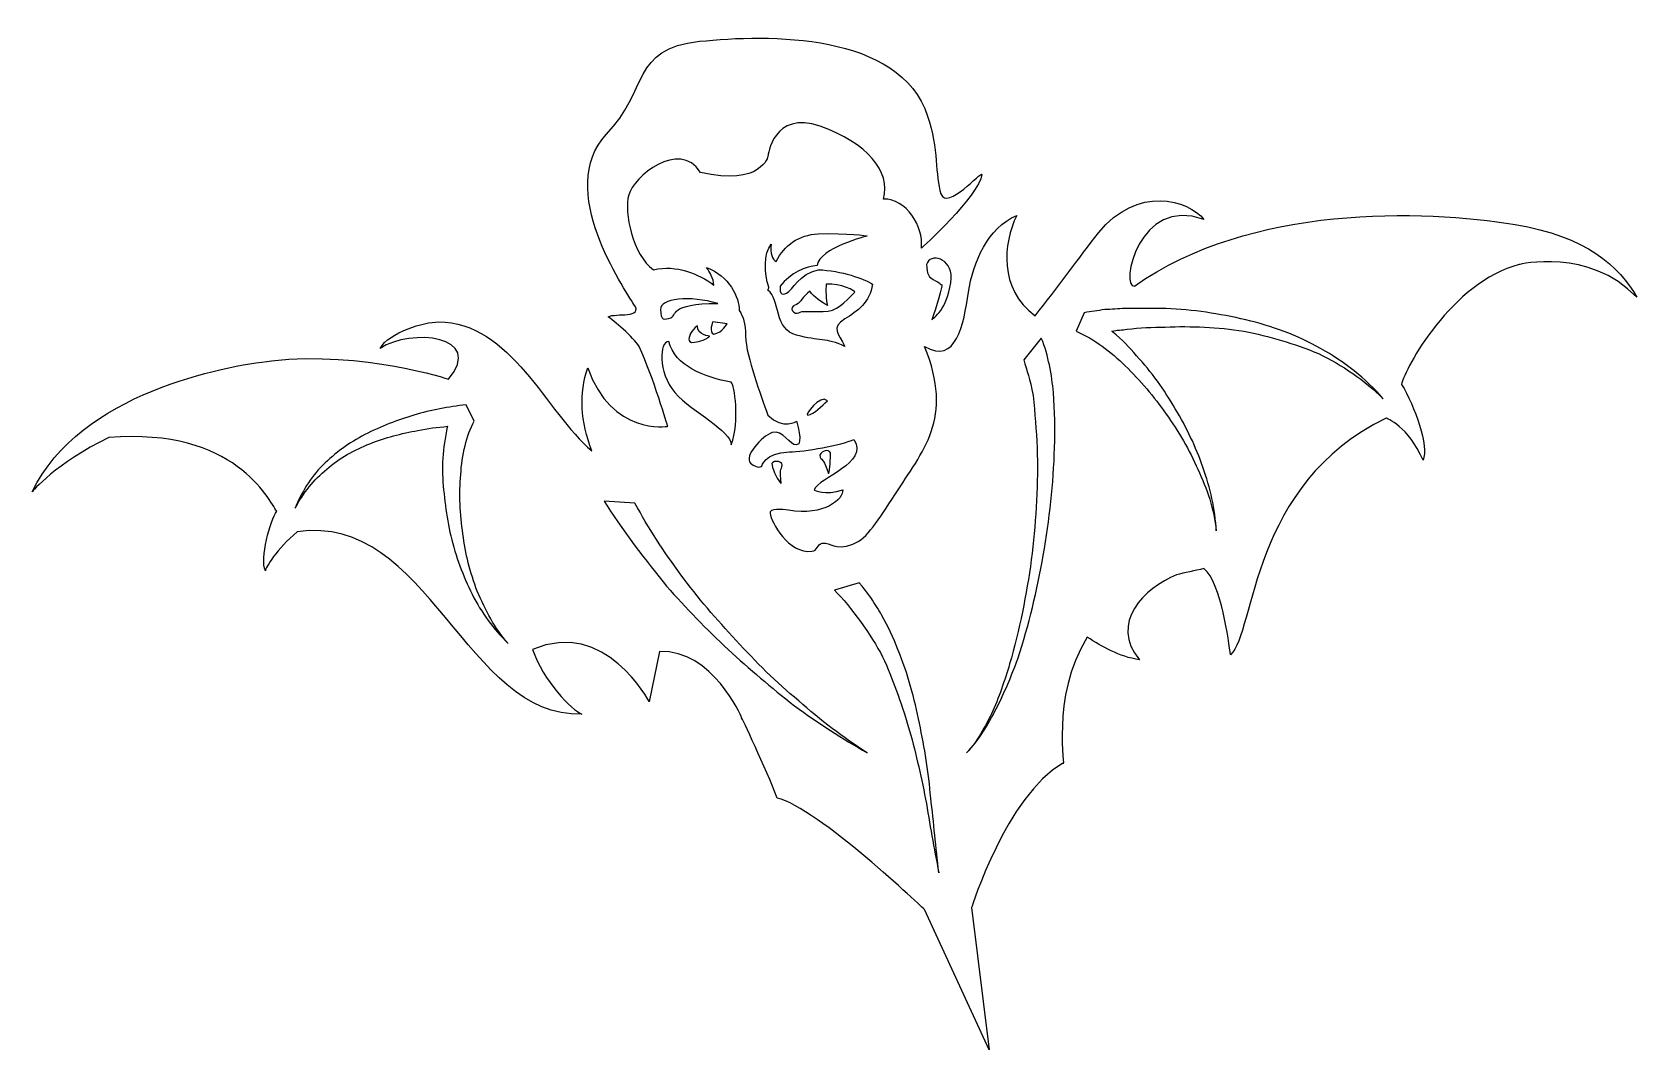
# Model space of a CAD drawing. Header units: centimetres. Extents: x -16.6 to 16.6, y -10.5 to 10.6.
import ezdxf

# ---------------------------------------------------------------- set-up
doc = ezdxf.new("R2010")
doc.units = ezdxf.units.CM
doc.header["$MEASUREMENT"] = 0
doc.layers.add('Layer 1', color=7, linetype='Continuous')

msp = doc.modelspace()

# ---------------------------------------------------------------- linework, layer by layer
at = {"layer": 'Layer 1'}
for points, knots in [([(14.09138, 6.6102), (12.18442, 6.92807), (8.62427, 7.03385), (6.2086, 5.33872), (6.2086, 5.33872), (5.912, 5.29676), (6.29337, 7.2247), (7.64968, 6.71598), (7.64968, 6.71598), (7.33178, 7.11891), (6.27239, 7.43681), (5.46711, 6.44065), (5.46711, 6.44065), (5.06444, 5.93194), (4.61954, 5.29675), (4.15335, 4.72424), (4.15335, 4.72424), (3.39029, 5.29675), (3.49634, 6.20784), (3.77198, 6.80106), (3.77198, 6.80106), (3.17847, 6.54698), (2.8606, 5.82618), (2.77582, 5.21168), (2.77582, 5.21168), (2.67007, 4.53339), (2.52174, 3.70739), (1.86473, 4.0885), (1.86473, 4.0885), (2.47922, 2.58421), (1.82221, 1.92717), (1.25024, 1.01611), (1.25024, 1.01611), (0.9111, 0.5074), (0.678, 0.10502), (0.3814, -0.00076), (0.3814, -0.00076), (-0.02127, -0.14906), (-0.0635, 0.0412), (-0.25434, 0.01993), (-0.25434, 0.01993), (-0.36041, -0.00076), (-0.36041, -0.14906), (-0.46617, -0.14906), (-0.46617, -0.14906), (-0.95361, -0.21288), (-1.31374, 0.46543), (-1.33501, 0.63442), (-1.33501, 0.63442), (-1.35628, 0.74076), (-1.08067, 0.71948), (-0.95361, 0.69824), (-0.95361, 0.69824), (-0.21182, 0.57121), (0.19085, 0.9316), (0.16957, 1.12186), (0.16957, 1.12186), (-0.19085, 0.99483), (-0.42365, 1.12186), (-0.42365, 1.12186), (-0.42365, 1.12186), (-0.31787, 1.37652), (0.72054, 1.67312), (0.40264, 2.16056), (0.40264, 2.16056), (0.1483, 2.05422), (-0.63577, 1.90592), (-0.93237, 1.90592), (-0.93237, 1.90592), (-1.46209, 1.88465), (-1.50461, 1.60932), (-1.50461, 1.60932), (-1.50461, 1.60932), (-1.50461, 1.60932), (-1.58938, 1.54608), (-1.73771, 1.67314), (-1.73771, 1.67314), (-1.88601, 1.82144), (-1.50461, 2.22382), (-1.29281, 2.30888), (-1.29281, 2.30888), (-1.05945, 2.37212), (-0.93239, 2.03297), (-0.78407, 2.05422), (-0.78407, 2.05422), (-0.6358, 2.05422), (-0.78407, 2.54166), (-0.78407, 2.54166), (-0.78407, 2.54166), (-0.78407, 2.54166), (-1.05942, 2.35082), (-1.37729, 2.66869), (-1.37729, 2.66869), (-1.52559, 3.0929), (-1.82248, 3.85569), (-1.84346, 4.30059), (-1.84346, 4.30059), (-1.84346, 4.57594), (-1.88601, 4.70297), (-1.9708, 4.83058), (-1.9708, 4.83058), (-1.9708, 5.10593), (-2.18263, 5.55083), (-2.64879, 5.7204), (-2.64879, 5.7204), (-2.58529, 5.63534), (-2.50049, 5.48704), (-2.50049, 5.35998), (-2.50049, 5.35998), (-2.81839, 5.59334), (-3.26328, 5.78363), (-3.75073, 5.67785), (-3.75073, 5.67785), (-4.17438, 5.97445), (-4.36522, 6.86427), (-4.25947, 7.22468), (-4.25947, 7.22468), (-4.17438, 7.5851), (-3.22106, 8.39041), (-2.77587, 7.69085), (-2.77587, 7.69085), (-1.50465, 7.39425), (-1.37734, 8.02999), (-1.37734, 8.02999), (-1.37734, 8.02999), (-1.37734, 8.02999), (-1.27159, 8.9836), (-0.29668, 8.64446), (-0.29668, 8.64446), (0.67791, 8.30532), (1.16538, 7.71212), (1.01706, 7.14017), (1.01706, 7.14017), (1.48323, 7.14017), (1.84335, 6.58891), (1.8011, 6.12274), (1.8011, 6.12274), (1.8011, 6.12274), (2.98784, 7.2034), (3.05134, 7.6483), (3.05134, 7.6483), (3.05134, 7.73336), (2.33083, 6.88551), (2.20377, 7.24592), (2.20377, 7.24592), (2.07645, 7.62761), (2.16125, 8.17829), (1.92815, 8.85657), (1.92815, 8.85657), (1.35598, 10.59427), (-1.37725, 10.55173), (-2.79706, 10.40343), (-2.79706, 10.40343), (-4.21684, 10.25513), (-3.83547, 9.386), (-4.72558, 8.47491), (-4.72558, 8.47491), (-5.78497, 7.3517), (-4.34389, 5.27546), (-4.15334, 4.95759), (-4.15334, 4.95759), (-3.94151, 4.66099), (-4.53474, 4.78802), (-4.68306, 4.70295), (-4.68306, 4.70295), (-4.59826, 4.63971), (-4.15334, 4.2793), (-4.04732, 4.08846), (-4.04732, 4.08846), (-3.7507, 3.45272), (-3.4541, 2.43587), (-3.4541, 2.43587), (-3.4541, 2.43587), (-3.4541, 2.43587), (-4.61954, 2.24503), (-5.10669, 3.64356), (-5.10669, 3.64356), (-5.29753, 3.11416), (-5.25499, 2.54165), (-5.02221, 1.92715), (-5.02221, 1.92715), (-5.97553, 2.73246), (-6.6961, 4.59719), (-8.20068, 4.59719), (-8.20068, 4.59719), (-8.49728, 4.59719), (-9.21782, 4.38507), (-9.40837, 4.04651), (-9.40837, 4.04651), (-8.77289, 4.47016), (-7.2258, 4.32184), (-7.98885, 3.41077), (-7.98885, 3.41077), (-7.98885, 3.41077), (-9.74751, 4.00397), (-11.65447, 3.79188), (-11.65447, 3.79188), (-12.62932, 3.68608), (-15.61723, 3.13485), (-16.61309, 1.07988), (-16.61309, 1.07988), (-16.61309, 1.07988), (-16.12565, 1.6731), (-15.02371, 2.20251), (-15.02371, 2.20251), (-12.39621, 2.41463), (-11.71822, 0.91034), (-11.54865, 0.67695), (-11.54865, 0.67695), (-11.67568, 0.50738), (-11.90877, -0.31862), (-11.78175, -0.55201), (-11.78175, -0.55201), (-11.78175, -0.48819), (-11.54865, -0.10711), (-11.12474, 0.25333), (-11.12474, 0.25333), (-8.41247, 0.65571), (-7.60713, -3.6244), (-5.234, -3.51865), (-5.234, -3.51865), (-5.42455, -3.45483), (-6.03905, -2.81909), (-6.25114, -2.18332), (-6.25114, -2.18332), (-4.74656, -1.52686), (-3.83547, -3.26457), (-3.83547, -3.26457), (-3.83547, -3.26457), (-3.83547, -3.26457), (-3.62364, -2.22587), (-3.62364, -2.22587), (-3.62364, -2.22587), (-2.52173, -2.18332), (-1.92822, -3.58186), (-1.92822, -3.58186), (-1.92822, -3.58186), (-1.92822, -3.58186), (-1.41977, -4.64183), (-1.1867, -5.2563), (-1.1867, -5.2563), (-0.36043, -5.44656), (1.86471, -7.56593), (1.86471, -7.56593), (1.86471, -7.56593), (1.86471, -7.56593), (3.19972, -10.46875), (3.19972, -10.46875), (3.19972, -10.46875), (3.19972, -10.46875), (2.8396, -7.52341), (2.8396, -7.52341), (2.8396, -7.52341), (2.8396, -7.52341), (3.55988, -5.21381), (4.72531, -4.5355), (4.72531, -4.5355), (4.81008, -4.70507), (4.44998, -3.17951), (5.23402, -1.92927), (5.23402, -1.92927), (5.53064, -2.12011), (5.89074, -2.33165), (6.31468, -2.39547), (6.31468, -2.39547), (5.67897, -1.63268), (6.42075, -0.91243), (7.07747, -0.63652), (7.07747, -0.63652), (7.24704, -0.59456), (7.45887, -0.55201), (7.64971, -0.50947), (7.64971, -0.50947), (8.00981, -0.80607), (8.15813, -2.03506), (8.20065, -2.28969), (8.20065, -2.28969), (8.7091, -1.82352), (8.60332, 1.24946), (11.42137, 2.60545), (11.42137, 2.60545), (11.42137, 2.60545), (11.88754, 2.43588), (12.18445, 1.73632), (12.18445, 1.73632), (12.31148, 2.01223), (12.01488, 2.85953), (11.73926, 3.30443), (11.73926, 3.30443), (11.80276, 3.6223), (12.77764, 5.4238), (14.17618, 5.78363), (14.17618, 5.78363), (14.17618, 5.78363), (15.61726, 6.14405), (16.6131, 5.10593), (16.6131, 5.10593), (16.25271, 5.74166), (15.55341, 6.3774), (14.09138, 6.6102)], [0, 0, 0, 0, 0.01315789, 0.01315789, 0.01315789, 0.01315789, 0.02631579, 0.02631579, 0.02631579, 0.02631579, 0.03947368, 0.03947368, 0.03947368, 0.03947368, 0.05263158, 0.05263158, 0.05263158, 0.05263158, 0.06578947, 0.06578947, 0.06578947, 0.06578947, 0.07894737, 0.07894737, 0.07894737, 0.07894737, 0.09210526, 0.09210526, 0.09210526, 0.09210526, 0.10526316, 0.10526316, 0.10526316, 0.10526316, 0.11842105, 0.11842105, 0.11842105, 0.11842105, 0.13157895, 0.13157895, 0.13157895, 0.13157895, 0.14473684, 0.14473684, 0.14473684, 0.14473684, 0.15789474, 0.15789474, 0.15789474, 0.15789474, 0.17105263, 0.17105263, 0.17105263, 0.17105263, 0.18421053, 0.18421053, 0.18421053, 0.18421053, 0.19736842, 0.19736842, 0.19736842, 0.19736842, 0.21052632, 0.21052632, 0.21052632, 0.21052632, 0.22368421, 0.22368421, 0.22368421, 0.22368421, 0.23684211, 0.23684211, 0.23684211, 0.23684211, 0.25, 0.25, 0.25, 0.25, 0.26315789, 0.26315789, 0.26315789, 0.26315789, 0.27631579, 0.27631579, 0.27631579, 0.27631579, 0.28947368, 0.28947368, 0.28947368, 0.28947368, 0.30263158, 0.30263158, 0.30263158, 0.30263158, 0.31578947, 0.31578947, 0.31578947, 0.31578947, 0.32894737, 0.32894737, 0.32894737, 0.32894737, 0.34210526, 0.34210526, 0.34210526, 0.34210526, 0.35526316, 0.35526316, 0.35526316, 0.35526316, 0.36842105, 0.36842105, 0.36842105, 0.36842105, 0.38157895, 0.38157895, 0.38157895, 0.38157895, 0.39473684, 0.39473684, 0.39473684, 0.39473684, 0.40789474, 0.40789474, 0.40789474, 0.40789474, 0.42105263, 0.42105263, 0.42105263, 0.42105263, 0.43421053, 0.43421053, 0.43421053, 0.43421053, 0.44736842, 0.44736842, 0.44736842, 0.44736842, 0.46052632, 0.46052632, 0.46052632, 0.46052632, 0.47368421, 0.47368421, 0.47368421, 0.47368421, 0.48684211, 0.48684211, 0.48684211, 0.48684211, 0.5, 0.5, 0.5, 0.5, 0.51315789, 0.51315789, 0.51315789, 0.51315789, 0.52631579, 0.52631579, 0.52631579, 0.52631579, 0.53947368, 0.53947368, 0.53947368, 0.53947368, 0.55263158, 0.55263158, 0.55263158, 0.55263158, 0.56578947, 0.56578947, 0.56578947, 0.56578947, 0.57894737, 0.57894737, 0.57894737, 0.57894737, 0.59210526, 0.59210526, 0.59210526, 0.59210526, 0.60526316, 0.60526316, 0.60526316, 0.60526316, 0.61842105, 0.61842105, 0.61842105, 0.61842105, 0.63157895, 0.63157895, 0.63157895, 0.63157895, 0.64473684, 0.64473684, 0.64473684, 0.64473684, 0.65789474, 0.65789474, 0.65789474, 0.65789474, 0.67105263, 0.67105263, 0.67105263, 0.67105263, 0.68421053, 0.68421053, 0.68421053, 0.68421053, 0.69736842, 0.69736842, 0.69736842, 0.69736842, 0.71052632, 0.71052632, 0.71052632, 0.71052632, 0.72368421, 0.72368421, 0.72368421, 0.72368421, 0.73684211, 0.73684211, 0.73684211, 0.73684211, 0.75, 0.75, 0.75, 0.75, 0.76315789, 0.76315789, 0.76315789, 0.76315789, 0.77631579, 0.77631579, 0.77631579, 0.77631579, 0.78947368, 0.78947368, 0.78947368, 0.78947368, 0.80263158, 0.80263158, 0.80263158, 0.80263158, 0.81578947, 0.81578947, 0.81578947, 0.81578947, 0.82894737, 0.82894737, 0.82894737, 0.82894737, 0.84210526, 0.84210526, 0.84210526, 0.84210526, 0.85526316, 0.85526316, 0.85526316, 0.85526316, 0.86842105, 0.86842105, 0.86842105, 0.86842105, 0.88157895, 0.88157895, 0.88157895, 0.88157895, 0.89473684, 0.89473684, 0.89473684, 0.89473684, 0.90789474, 0.90789474, 0.90789474, 0.90789474, 0.92105263, 0.92105263, 0.92105263, 0.92105263, 0.93421053, 0.93421053, 0.93421053, 0.93421053, 0.94736842, 0.94736842, 0.94736842, 0.94736842, 0.96052632, 0.96052632, 0.96052632, 0.96052632, 0.97368421, 0.97368421, 0.97368421, 0.97368421, 1, 1, 1, 1]), ([(-0.33913, 5.67784), (-0.72053, 5.59333), (-0.86885, 5.25419), (-0.99585, 5.1904), (-0.99585, 5.1904), (-1.16542, 5.10592), (-1.12319, 5.3387), (-1.12319, 5.3387), (-1.12319, 5.3387), (-0.91107, 5.61461), (-0.59323, 5.74163), (-0.36042, 5.76291), (-0.36042, 5.76291), (-0.31787, 6.12274), (0.67799, 6.37738), (0.67799, 6.37738), (0.67799, 6.37738), (0.67799, 6.37738), (0.27532, 6.44062), (-0.33912, 6.41934), (-0.33912, 6.41934), (-0.7415, 6.39807), (-1.03841, 6.18653), (-1.20767, 5.84739), (-1.20767, 5.84739), (-1.29276, 5.88994), (-1.33501, 6.01696), (-1.31374, 6.20781), (-1.31374, 6.20781), (-1.46204, 6.01697), (-1.46204, 5.59332), (-1.35626, 5.31741), (-1.35626, 5.31741), (-1.35626, 5.29672), (-1.37724, 5.27545), (-1.37724, 5.25417), (-1.37724, 5.25417), (-1.12316, 5.06333), (-1.25021, 4.42759), (-0.78402, 4.3218), (-0.78402, 4.3218), (-0.31785, 4.19477), (-0.16955, 4.27928), (0.21185, 4.08844), (0.21185, 4.08844), (0.08482, 4.36435), (-0.08475, 4.47013), (0.21185, 4.66097), (0.21185, 4.66097), (0.46619, 4.80927), (0.74157, 4.99953), (0.78409, 5.38122), (0.78409, 5.38122), (0.61448, 5.487), (0.14831, 5.65659), (-0.33913, 5.67784)], [0, 0, 0, 0, 0.06666667, 0.06666667, 0.06666667, 0.06666667, 0.13333333, 0.13333333, 0.13333333, 0.13333333, 0.2, 0.2, 0.2, 0.2, 0.26666667, 0.26666667, 0.26666667, 0.26666667, 0.33333333, 0.33333333, 0.33333333, 0.33333333, 0.4, 0.4, 0.4, 0.4, 0.46666667, 0.46666667, 0.46666667, 0.46666667, 0.53333333, 0.53333333, 0.53333333, 0.53333333, 0.6, 0.6, 0.6, 0.6, 0.66666667, 0.66666667, 0.66666667, 0.66666667, 0.73333333, 0.73333333, 0.73333333, 0.73333333, 0.8, 0.8, 0.8, 0.8, 0.86666667, 0.86666667, 0.86666667, 0.86666667, 1, 1, 1, 1]), ([(2.01302, 4.63972), (2.11909, 4.8938), (2.22516, 5.35997), (2.22516, 5.35997), (2.22516, 5.35997), (2.22516, 5.35997), (2.14007, 5.42379), (1.99177, 5.50827), (1.99177, 5.50827), (1.90729, 5.55082), (1.90729, 5.78362), (1.90729, 5.78362), (1.90729, 5.78362), (1.97079, 6.03826), (2.43701, 5.91123), (2.41571, 5.50827), (2.41571, 5.50827), (2.37343, 4.93632), (2.09782, 4.70296), (2.01302, 4.63972)], [0, 0, 0, 0, 0.16666667, 0.16666667, 0.16666667, 0.16666667, 0.33333333, 0.33333333, 0.33333333, 0.33333333, 0.5, 0.5, 0.5, 0.5, 0.66666667, 0.66666667, 0.66666667, 0.66666667, 1, 1, 1, 1]), ([(0.42364, 5.21167), (0.21181, 4.99955), (0.04253, 4.80929), (-0.23308, 4.80929), (-0.23308, 4.80929), (-0.52968, 4.80929), (-0.67798, 4.83056), (-0.7415, 4.78802), (-0.7415, 4.78802), (-0.80532, 4.7242), (-0.99584, 4.89377), (-0.78402, 4.95759), (-0.78402, 4.95759), (-0.69925, 4.99955), (-0.65699, 5.12716), (-0.50869, 5.23294), (-0.50869, 5.23294), (-0.42363, 5.10591), (-0.25435, 4.99955), (-0.1483, 4.93634), (-0.1483, 4.93634), (-0.16957, 5.04212), (-0.19082, 5.27548), (-0.16957, 5.38124), (-0.16957, 5.38124), (0.12704, 5.40251), (0.44491, 5.23294), (0.42364, 5.21167)], [0, 0, 0, 0, 0.125, 0.125, 0.125, 0.125, 0.25, 0.25, 0.25, 0.25, 0.375, 0.375, 0.375, 0.375, 0.5, 0.5, 0.5, 0.5, 0.625, 0.625, 0.625, 0.625, 0.75, 0.75, 0.75, 0.75, 1, 1, 1, 1]), ([(-2.41566, 4.97886), (-3.4328, 4.97886), (-3.26323, 4.7242), (-3.39028, 4.68168), (-3.39028, 4.68168), (-3.5176, 4.63972), (-3.6024, 4.61844), (-3.6024, 4.85125), (-3.6024, 4.85125), (-3.62367, 5.08462), (-2.9879, 5.14843), (-2.41566, 4.97886)], [0, 0, 0, 0, 0.25, 0.25, 0.25, 0.25, 0.5, 0.5, 0.5, 0.5, 1, 1, 1, 1]), ([(10.02283, 3.94019), (9.51438, 4.15231), (9.00569, 4.30061), (8.47597, 4.40636), (8.47597, 4.40636), (7.92503, 4.49142), (7.39531, 4.5127), (6.84436, 4.49142), (6.84436, 4.49142), (6.59002, 4.49142), (6.31464, 4.47015), (6.06029, 4.44887), (6.06029, 4.44887), (5.95454, 4.4276), (5.84846, 4.4276), (5.74242, 4.40635), (5.74242, 4.40635), (5.76369, 4.40635), (5.76369, 4.38508), (5.76369, 4.38508), (5.76369, 4.38508), (5.95453, 4.23678), (6.10281, 4.06721), (6.25113, 3.89822), (6.25113, 3.89822), (6.56903, 3.55908), (6.82308, 3.19866), (7.05618, 2.79628), (7.05618, 2.79628), (7.28928, 2.41462), (7.4801, 2.01224), (7.62842, 1.58801), (7.62842, 1.58801), (7.77669, 1.16436), (7.88276, 0.71946), (7.90375, 0.27454), (7.90375, 0.27454), (7.8615, 0.71944), (7.7132, 1.14309), (7.52264, 1.54605), (7.52264, 1.54605), (7.35307, 1.94843), (7.11971, 2.33009), (6.86563, 2.68992), (6.86563, 2.68992), (6.61129, 3.05034), (6.33564, 3.38948), (6.01806, 3.68608), (6.01806, 3.68608), (5.72117, 3.98268), (5.38232, 4.23676), (5.00092, 4.40633), (5.00092, 4.40633), (5.00092, 4.40633), (5.17049, 4.78802), (5.17049, 4.78802), (5.17049, 4.78802), (5.31879, 4.80929), (5.44582, 4.83054), (5.59414, 4.85126), (5.59414, 4.85126), (5.74244, 4.85126), (5.86947, 4.87253), (6.01806, 4.87253), (6.01806, 4.87253), (6.29339, 4.87253), (6.56903, 4.87253), (6.86563, 4.87253), (6.86563, 4.87253), (7.4166, 4.85126), (7.96754, 4.76675), (8.51824, 4.63972), (8.51824, 4.63972), (9.0482, 4.51269), (9.57792, 4.32185), (10.06536, 4.04652), (10.06536, 4.04652), (10.55251, 3.77061), (10.9977, 3.43203), (11.35785, 3.00782), (11.35785, 3.00782), (10.97644, 3.38951), (10.51027, 3.70738), (10.02283, 3.94019)], [0, 0, 0, 0, 0.04545455, 0.04545455, 0.04545455, 0.04545455, 0.09090909, 0.09090909, 0.09090909, 0.09090909, 0.13636364, 0.13636364, 0.13636364, 0.13636364, 0.18181818, 0.18181818, 0.18181818, 0.18181818, 0.22727273, 0.22727273, 0.22727273, 0.22727273, 0.27272727, 0.27272727, 0.27272727, 0.27272727, 0.31818182, 0.31818182, 0.31818182, 0.31818182, 0.36363636, 0.36363636, 0.36363636, 0.36363636, 0.40909091, 0.40909091, 0.40909091, 0.40909091, 0.45454545, 0.45454545, 0.45454545, 0.45454545, 0.5, 0.5, 0.5, 0.5, 0.54545455, 0.54545455, 0.54545455, 0.54545455, 0.59090909, 0.59090909, 0.59090909, 0.59090909, 0.63636364, 0.63636364, 0.63636364, 0.63636364, 0.68181818, 0.68181818, 0.68181818, 0.68181818, 0.72727273, 0.72727273, 0.72727273, 0.72727273, 0.77272727, 0.77272727, 0.77272727, 0.77272727, 0.81818182, 0.81818182, 0.81818182, 0.81818182, 0.86363636, 0.86363636, 0.86363636, 0.86363636, 0.90909091, 0.90909091, 0.90909091, 0.90909091, 1, 1, 1, 1]), ([(-2.58523, 4.30058), (-2.58523, 4.30058), (-2.67, 4.21552), (-2.81833, 4.1948), (-2.81833, 4.1948), (-2.94536, 4.15228), (-3.00917, 4.17353), (-3.00917, 4.21549), (-3.00917, 4.21549), (-3.03015, 4.27931), (-2.96665, 4.42761), (-2.8396, 4.51267), (-2.8396, 4.51267), (-2.8396, 4.32185), (-2.58523, 4.30058), (-2.58523, 4.30058)], [0, 0, 0, 0, 0.2, 0.2, 0.2, 0.2, 0.4, 0.4, 0.4, 0.4, 0.6, 0.6, 0.6, 0.6, 1, 1, 1, 1]), ([(-2.22511, 4.55466), (-2.22511, 4.55466), (-2.30962, 4.38509), (-2.50044, 4.34313), (-2.50044, 4.34313), (-2.60622, 4.38509), (-2.52174, 4.59721), (-2.52174, 4.59721), (-2.52174, 4.59721), (-2.52174, 4.59721), (-2.22511, 4.55466), (-2.22511, 4.55466)], [0, 0, 0, 0, 0.25, 0.25, 0.25, 0.25, 0.5, 0.5, 0.5, 0.5, 1, 1, 1, 1]), ([(-3.43282, 4.19482), (-3.30577, 3.68611), (-2.6913, 3.45274), (-2.14007, 3.34696), (-2.14007, 3.34696), (-2.07683, 3.30444), (-1.94952, 2.54165), (-2.14007, 2.05421), (-2.14007, 2.05421), (-2.14007, 2.35081), (-2.92411, 2.71122), (-3.3058, 3.13487), (-3.3058, 3.13487), (-3.66589, 3.55906), (-3.62367, 4.19482), (-3.43282, 4.19482)], [0, 0, 0, 0, 0.2, 0.2, 0.2, 0.2, 0.4, 0.4, 0.4, 0.4, 0.6, 0.6, 0.6, 0.6, 1, 1, 1, 1]), ([(4.55601, 1.99098), (4.53474, 1.24946), (4.44996, 0.50738), (4.32265, -0.23414), (4.32265, -0.23414), (4.19562, -0.95439), (4.02605, -1.67519), (3.79295, -2.37417), (3.79295, -2.37417), (3.6659, -2.73459), (3.51762, -3.07373), (3.34805, -3.41287), (3.34805, -3.41287), (3.17848, -3.73077), (2.98793, -4.06933), (2.73356, -4.32399), (2.73356, -4.32399), (2.9879, -4.04806), (3.15748, -3.7095), (3.3058, -3.39162), (3.3058, -3.39162), (3.45407, -3.0525), (3.55988, -2.69209), (3.6659, -2.35292), (3.6659, -2.35292), (3.85645, -1.63267), (4.00478, -0.91242), (4.08982, -0.19159), (4.08982, -0.19159), (4.1743, 0.52866), (4.21687, 1.27018), (4.1956, 1.99098), (4.1956, 1.99098), (4.1743, 2.35081), (4.15332, 2.71123), (4.1108, 3.07164), (4.1108, 3.07164), (4.0473, 3.43206), (3.98377, 3.58035), (3.92025, 3.81313), (3.92025, 3.81313), (3.92025, 3.81313), (4.28037, 4.25805), (4.28037, 4.25805), (4.28037, 4.25805), (4.36514, 4.08848), (4.40742, 3.87694), (4.44994, 3.70737), (4.44994, 3.70737), (4.49219, 3.49525), (4.51344, 3.32568), (4.53471, 3.13484), (4.53471, 3.13484), (4.55601, 2.75374), (4.57699, 2.37206), (4.55601, 1.99098)], [0, 0, 0, 0, 0.06666667, 0.06666667, 0.06666667, 0.06666667, 0.13333333, 0.13333333, 0.13333333, 0.13333333, 0.2, 0.2, 0.2, 0.2, 0.26666667, 0.26666667, 0.26666667, 0.26666667, 0.33333333, 0.33333333, 0.33333333, 0.33333333, 0.4, 0.4, 0.4, 0.4, 0.46666667, 0.46666667, 0.46666667, 0.46666667, 0.53333333, 0.53333333, 0.53333333, 0.53333333, 0.6, 0.6, 0.6, 0.6, 0.66666667, 0.66666667, 0.66666667, 0.66666667, 0.73333333, 0.73333333, 0.73333333, 0.73333333, 0.8, 0.8, 0.8, 0.8, 0.86666667, 0.86666667, 0.86666667, 0.86666667, 1, 1, 1, 1]), ([(-0.14831, 2.96586), (-0.25436, 2.85952), (-0.42364, 2.68995), (-0.55095, 2.66868), (-0.55095, 2.66868), (-0.63575, 2.64799), (-0.29658, 3.11416), (-0.14831, 2.96586), (-0.14831, 2.96586), (-0.14831, 2.96586), (-0.14831, 2.96586), (-0.14831, 2.96586)], [0, 0, 0, 0, 0.25, 0.25, 0.25, 0.25, 0.5, 0.5, 0.5, 0.5, 1, 1, 1, 1]), ([(-7.50137, -1.03948), (-7.69192, -0.65779), (-7.84051, -0.25541), (-7.94627, 0.16821), (-7.94627, 0.16821), (-8.03107, 0.57117), (-8.09457, 1.01607), (-8.11584, 1.43972), (-8.11584, 1.43972), (-8.11584, 1.67311), (-8.11584, 1.88462), (-8.07329, 2.09676), (-8.07329, 2.09676), (-8.05231, 2.20251), (-8.05231, 2.30888), (-8.00979, 2.4359), (-8.00979, 2.4359), (-8.22162, 2.41463), (-8.43371, 2.39335), (-8.62428, 2.35084), (-8.62428, 2.35084), (-8.96342, 2.2876), (-9.30257, 2.20254), (-9.62015, 2.07549), (-9.62015, 2.07549), (-9.93802, 1.94846), (-10.25589, 1.77889), (-10.51026, 1.54609), (-10.51026, 1.54609), (-10.78588, 1.33397), (-10.9977, 1.05865), (-11.16727, 0.74075), (-11.16727, 0.74075), (-11.03995, 1.05862), (-10.8494, 1.37649), (-10.59506, 1.63057), (-10.59506, 1.63057), (-10.34072, 1.88465), (-10.04409, 2.09677), (-9.72622, 2.26631), (-9.72622, 2.26631), (-9.38737, 2.43588), (-9.04823, 2.56291), (-8.70908, 2.66869), (-8.70908, 2.66869), (-8.34896, 2.77503), (-7.98883, 2.83826), (-7.62842, 2.88081), (-7.62842, 2.88081), (-7.62842, 2.88081), (-7.45885, 2.54167), (-7.45885, 2.54167), (-7.45885, 2.54167), (-7.54365, 2.39337), (-7.60715, 2.2238), (-7.64969, 2.03296), (-7.64969, 2.03296), (-7.69194, 1.8427), (-7.73446, 1.63058), (-7.73446, 1.43974), (-7.73446, 1.43974), (-7.77671, 1.03736), (-7.75544, 0.61374), (-7.69194, 0.21078), (-7.69194, 0.21078), (-7.64969, -0.1916), (-7.54364, -0.59453), (-7.39534, -0.97564), (-7.39534, -0.97564), (-7.22577, -1.37857), (-7.03522, -1.73843), (-6.7596, -2.0563), (-6.7596, -2.0563), (-7.05645, -1.75973), (-7.31053, -1.42059), (-7.50137, -1.03948)], [0, 0, 0, 0, 0.05, 0.05, 0.05, 0.05, 0.1, 0.1, 0.1, 0.1, 0.15, 0.15, 0.15, 0.15, 0.2, 0.2, 0.2, 0.2, 0.25, 0.25, 0.25, 0.25, 0.3, 0.3, 0.3, 0.3, 0.35, 0.35, 0.35, 0.35, 0.4, 0.4, 0.4, 0.4, 0.45, 0.45, 0.45, 0.45, 0.5, 0.5, 0.5, 0.5, 0.55, 0.55, 0.55, 0.55, 0.6, 0.6, 0.6, 0.6, 0.65, 0.65, 0.65, 0.65, 0.7, 0.7, 0.7, 0.7, 0.75, 0.75, 0.75, 0.75, 0.8, 0.8, 0.8, 0.8, 0.85, 0.85, 0.85, 0.85, 0.9, 0.9, 0.9, 0.9, 1, 1, 1, 1]), ([(-1.08065, 1.63056), (-1.10192, 1.52478), (-1.14415, 1.54608), (-1.10192, 1.24945), (-1.10192, 1.24945), (-1.16542, 1.29141), (-1.27149, 1.52478), (-1.29276, 1.63056), (-1.29276, 1.63056), (-1.33502, 1.73631), (-1.08065, 1.73631), (-1.08065, 1.63056)], [0, 0, 0, 0, 0.25, 0.25, 0.25, 0.25, 0.5, 0.5, 0.5, 0.5, 1, 1, 1, 1]), ([(-0.08479, 1.88461), (-0.08479, 1.77886), (-0.08479, 1.52478), (-0.12704, 1.46099), (-0.12704, 1.46099), (-0.21184, 1.75759), (-0.25438, 1.71563), (-0.29661, 1.80013), (-0.29661, 1.80013), (-0.33913, 1.90589), (-0.10603, 1.99098), (-0.08479, 1.88461)], [0, 0, 0, 0, 0.25, 0.25, 0.25, 0.25, 0.5, 0.5, 0.5, 0.5, 1, 1, 1, 1]), ([(-0.8266, -3.34908), (-1.31375, -2.96739), (-1.75894, -2.58629), (-2.20386, -2.18333), (-2.20386, -2.18333), (-2.64876, -1.75971), (-3.07241, -1.33605), (-3.47537, -0.86989), (-3.47537, -0.86989), (-3.85648, -0.40372), (-4.44999, 0.35907), (-4.76786, 0.88906), (-4.76786, 0.88906), (-4.76786, 0.88906), (-4.13212, 0.84651), (-4.13212, 0.84651), (-4.13212, 0.84651), (-3.8565, 0.3378), (-3.5389, -0.14906), (-3.17851, -0.63653), (-3.17851, -0.63653), (-2.83963, -1.1027), (-2.43699, -1.56887), (-2.03432, -1.9931), (-2.03432, -1.9931), (-1.63165, -2.438), (-1.20774, -2.86165), (-0.74157, -3.24334), (-0.74157, -3.24334), (-0.29667, -3.64569), (0.19077, -4.00611), (0.67792, -4.324), (0.67792, -4.324), (0.16959, -4.02737), (-0.33913, -3.70952), (-0.8266, -3.34908)], [0, 0, 0, 0, 0.1, 0.1, 0.1, 0.1, 0.2, 0.2, 0.2, 0.2, 0.3, 0.3, 0.3, 0.3, 0.4, 0.4, 0.4, 0.4, 0.5, 0.5, 0.5, 0.5, 0.6, 0.6, 0.6, 0.6, 0.7, 0.7, 0.7, 0.7, 0.8, 0.8, 0.8, 0.8, 1, 1, 1, 1]), ([(1.88599, -5.2776), (1.77992, -4.76889), (1.67387, -4.26017), (1.52557, -3.77273), (1.52557, -3.77273), (1.3773, -3.2646), (1.2077, -2.79782), (0.99587, -2.33165), (0.99587, -2.33165), (0.76277, -1.88675), (0.33915, -1.29353), (-0.00002, -0.95439), (-0.00002, -0.95439), (-0.00002, -0.95439), (0.50872, -0.80609), (0.50872, -0.80609), (0.50872, -0.80609), (0.50872, -0.80609), (0.57196, -0.86991), (0.57196, -0.86991), (0.57196, -0.86991), (0.57196, -0.86991), (0.63575, -0.95442), (0.63575, -0.95442), (0.63575, -0.95442), (0.678, -1.01821), (0.72055, -1.06076), (0.7628, -1.12399), (0.7628, -1.12399), (0.8263, -1.23033), (0.91107, -1.35738), (0.97492, -1.46313), (0.97492, -1.46313), (1.10195, -1.69652), (1.229, -1.95057), (1.31377, -2.18338), (1.31377, -2.18338), (1.5256, -2.69212), (1.65291, -3.20081), (1.75867, -3.70955), (1.75867, -3.70955), (1.86474, -4.21768), (1.94951, -4.7264), (1.99177, -5.25638), (1.99177, -5.25638), (2.05559, -5.76451), (2.09784, -6.27323), (2.16134, -6.80321), (2.16134, -6.80321), (2.05556, -6.29448), (1.97076, -5.78574), (1.88599, -5.2776)], [0, 0, 0, 0, 0.07142857, 0.07142857, 0.07142857, 0.07142857, 0.14285714, 0.14285714, 0.14285714, 0.14285714, 0.21428571, 0.21428571, 0.21428571, 0.21428571, 0.28571429, 0.28571429, 0.28571429, 0.28571429, 0.35714286, 0.35714286, 0.35714286, 0.35714286, 0.42857143, 0.42857143, 0.42857143, 0.42857143, 0.5, 0.5, 0.5, 0.5, 0.57142857, 0.57142857, 0.57142857, 0.57142857, 0.64285714, 0.64285714, 0.64285714, 0.64285714, 0.71428571, 0.71428571, 0.71428571, 0.71428571, 0.78571429, 0.78571429, 0.78571429, 0.78571429, 0.85714286, 0.85714286, 0.85714286, 0.85714286, 1, 1, 1, 1])]:
    msp.add_open_spline(points, degree=3, knots=knots, dxfattribs=at)

doc.saveas('drawing.dxf')
